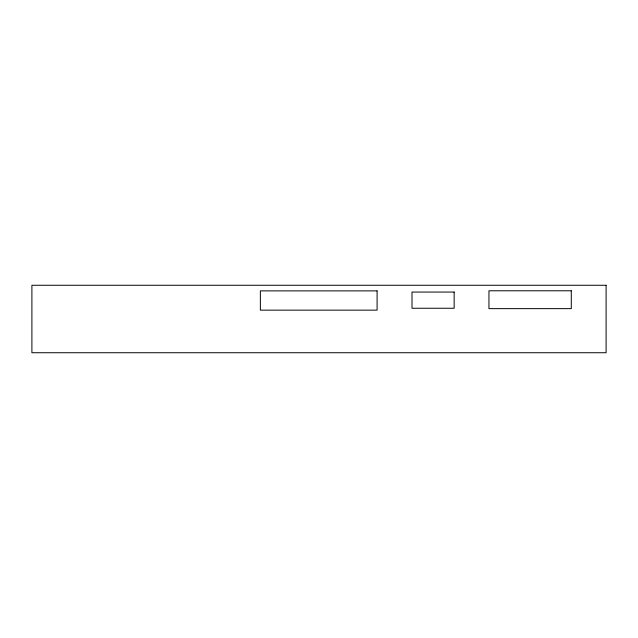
<?xml version="1.0" encoding="UTF-8"?>
<svg xmlns="http://www.w3.org/2000/svg" width="638" height="638" viewBox="0 0 638 638"><rect width="100%" height="100%" fill="white"/><g stroke="black" fill="none" stroke-linecap="round" stroke-linejoin="round"><path stroke-width="0.96" d="M606.1 285.266L31.9 285.266L31.9 352.734L606.1 352.734L606.1 285.266M571.289 290.784L488.947 290.784L488.947 308.64L571.289 308.64L571.289 290.784M377.09 290.88L260.368 290.88L260.368 310.148L377.09 310.148L377.09 290.88M454.152 292.06L412.012 292.06L412.012 308.25L454.152 308.25L454.152 292.06"/></g></svg>
